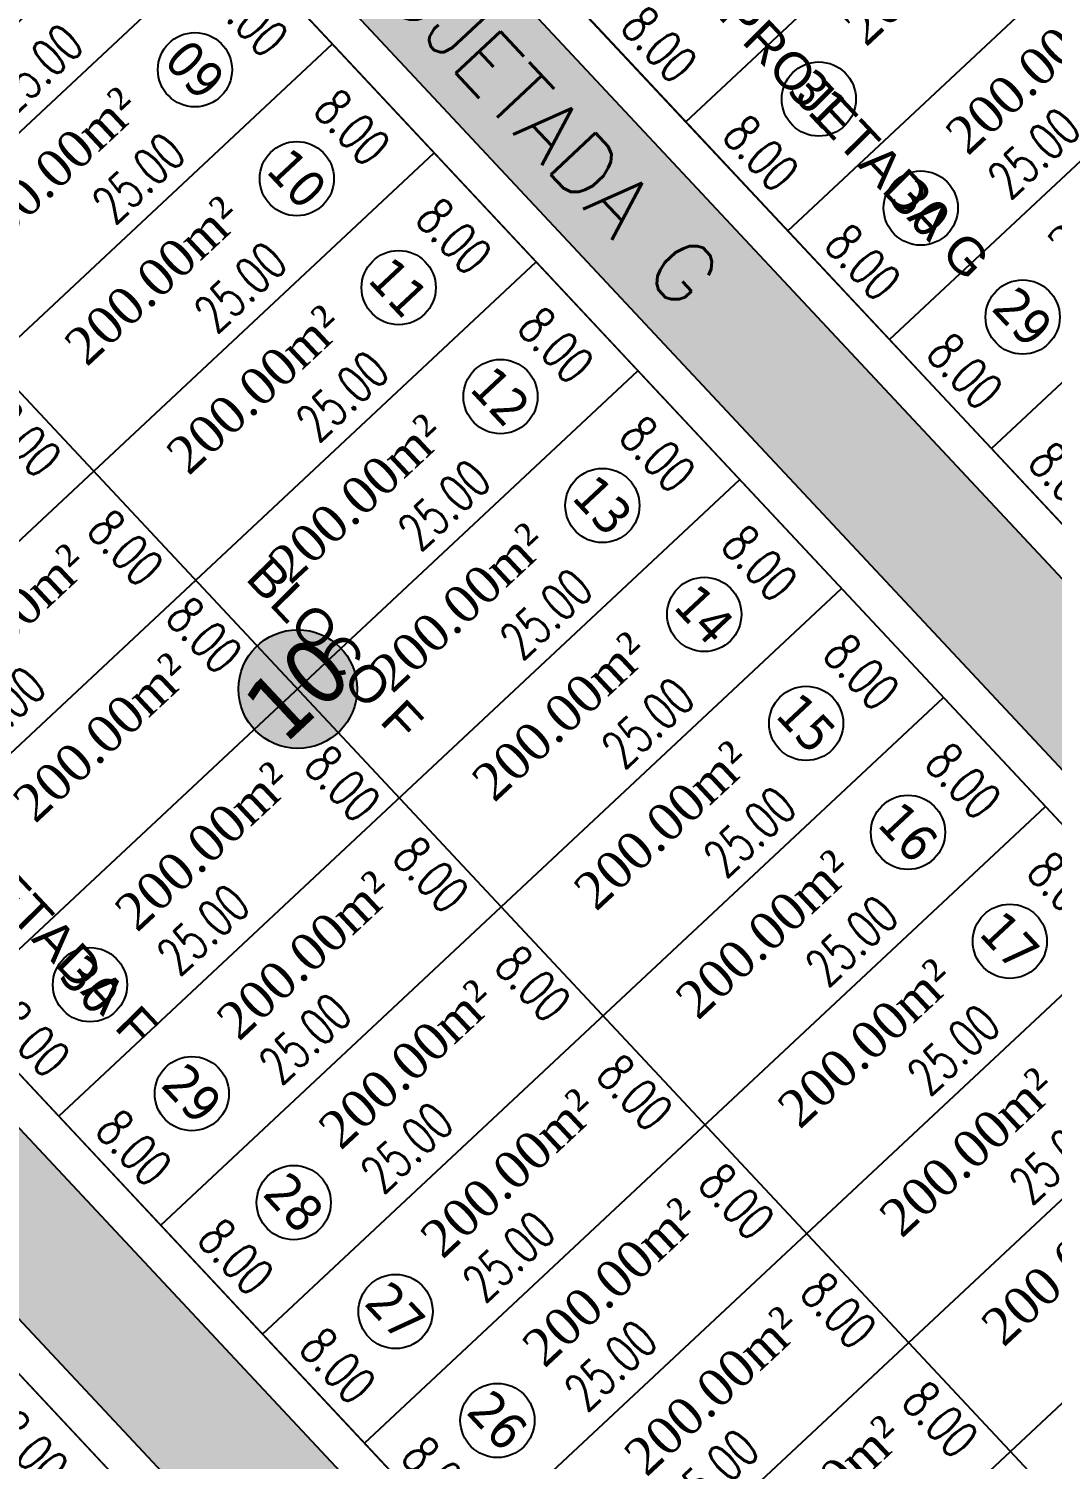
# Model space of a CAD drawing. Header units: metres. Extents: x 437145 to 437701, y 9614495 to 9615043.
# Drawn here: x 437514.5 to 437569.4, y 9614824.6 to 9614901.4 of the extents above; entities that cross this region are included whole.
import ezdxf

# ---------------------------------------------------------------- set-up
doc = ezdxf.new("R2010")
doc.units = ezdxf.units.M
doc.header["$PDMODE"] = 35
doc.header["$PDSIZE"] = 0.1
for name, color, linetype in [('ADUTORA', 90, 'Continuous'), ('Auxiliar', 7, 'Continuous'), ('COTAS', 10, 'Continuous'), ('Layer3', 1, 'Continuous'), ('M_FIO', 32, 'Continuous'), ('ÁREA', 7, 'Continuous')]:
    doc.layers.add(name, color=color, linetype=linetype)
doc.styles.add('ARIAL', font='arial.ttf')
doc.styles.add('COTAS', font='romans.shx', dxfattribs={"width": 0.7})
doc.styles.add('symplex', font='simplex.shx', dxfattribs={"bigfont": 'bigfont.shx'})
doc.styles.add('tahoma', font='tahoma.ttf')
doc.styles.add('ÁREA', font='times.ttf', dxfattribs={"height": 2})
doc.dimstyles.new('C-75', dxfattribs={"dimtxt": 2, "dimasz": 0.2, "dimexe": 0, "dimexo": 0, "dimgap": 1, "dimtad": 0, "dimzin": 4, "dimdsep": 46, "dimtxsty": 'COTAS', "dimblk1": 'BOL-COT', "dimblk2": 'BOL-COT', "dimsah": 1, "dimcen": 0.1, "dimse1": 1, "dimse2": 1, "dimsd1": 1, "dimsd2": 1, "dimclrd": 8, "dimclre": 256, "dimaunit": 1, "dimadec": 3, "dimazin": 0, "dimtfac": 0.5, "dimtix": 1, "dimtmove": 0, "dimatfit": 3, "dimldrblk": 'BOL-COT', "dimfxl": 1, "dimtolj": 1, "dimtzin": 0, "dimarcsym": 0})

# ---------------------------------------------------------------- blocks, each defined once
blk = doc.blocks.new('*D594')
at = {"layer": 'Defpoints', "color": 0, "transparency": 16777216}
for p in [(2732.275854450965, 1061.553570987987), (2729.996419566882, 1053.553489940622), (2732.276138875773, 1053.553570991713)]:
    blk.add_point(p, dxfattribs=at)
at = {"layer": 'Layer3', "transparency": 16777216, "insert": (2729.996277354478, 1057.553489938759), "char_height": 2, "attachment_point": 5, "rotation": 270.00203704263845, "style": 'COTAS'}
blk.add_mtext('\\A1;8.00', dxfattribs=at)
blk = doc.blocks.new('BOL-COT')
at = {"layer": 'COTAS'}
for p, q in [((-1.999999999999943, 8.53e-14), (2, 8.53e-14)), ((0, -2.999999999999971), (0, 3.000000000000028))]:
    blk.add_line(p, q, dxfattribs=at)
blk.add_circle((0, 0), 0.4, dxfattribs=at)
blk = doc.blocks.new('*D595')
at = {"layer": 'Defpoints', "color": 0, "transparency": 16777216}
for p in [(2707.27607328901, 1055.396416357118), (2707.276138839802, 1053.552682163525), (2732.276138874144, 1053.553570995438)]:
    blk.add_point(p, dxfattribs=at)
at = {"layer": 'Layer3', "transparency": 16777216, "insert": (2719.776073306181, 1055.396860773075), "char_height": 2, "attachment_point": 5, "rotation": 0.00203705268987296, "style": 'COTAS'}
blk.add_mtext('\\A1;25.00', dxfattribs=at)
blk = doc.blocks.new('*D648')
at = {"layer": 'Defpoints', "color": 0, "transparency": 16777216}
for p in [(2768.273797861788, 1119.39858525652), (2768.273863412579, 1117.554851064789), (2793.273863446806, 1117.555739896703)]:
    blk.add_point(p, dxfattribs=at)
at = {"layer": 'Layer3', "transparency": 16777216, "insert": (2780.773797878901, 1119.399029672477), "char_height": 2, "attachment_point": 5, "rotation": 0.00203705268987296, "style": 'COTAS'}
blk.add_mtext('\\A1;25.00', dxfattribs=at)
blk = doc.blocks.new('*D653')
at = {"layer": 'Defpoints', "color": 0, "transparency": 16777216}
for p in [(2768.274082287046, 1111.398585262108), (2768.274147837563, 1109.554851068515), (2793.274147871905, 1109.555739896703)]:
    blk.add_point(p, dxfattribs=at)
at = {"layer": 'Layer3', "transparency": 16777216, "insert": (2780.774082304217, 1111.399029676202), "char_height": 2, "attachment_point": 5, "rotation": 0.002037044152142905, "style": 'COTAS'}
blk.add_mtext('\\A1;25.00', dxfattribs=at)
blk = doc.blocks.new('*D657')
at = {"layer": 'Defpoints', "color": 0, "transparency": 16777216}
for p in [(2793.274147871788, 1109.55573989484), (2790.994712982757, 1101.555658851133), (2793.27443229683, 1101.55573990229)]:
    blk.add_point(p, dxfattribs=at)
at = {"layer": 'Layer3', "transparency": 16777216, "insert": (2790.994570770236, 1105.555658847408), "char_height": 2, "attachment_point": 5, "rotation": 270.0020370443069, "style": 'COTAS'}
blk.add_mtext('\\A1;8.00', dxfattribs=at)
blk = doc.blocks.new('*D658')
at = {"layer": 'Defpoints', "color": 0, "transparency": 16777216}
for p in [(2768.274366710845, 1103.398585258383), (2768.274432261498, 1101.554851075965), (2793.274432296132, 1101.555739906016)]:
    blk.add_point(p, dxfattribs=at)
at = {"layer": 'Layer3', "transparency": 16777216, "insert": (2780.774366728162, 1103.399029673408), "char_height": 2, "attachment_point": 5, "rotation": 0.0020370484209592315, "style": 'COTAS'}
blk.add_mtext('\\A1;25.00', dxfattribs=at)
blk = doc.blocks.new('*D662')
at = {"layer": 'Defpoints', "color": 0, "transparency": 16777216}
for p in [(2793.274432298693, 1101.555739902291), (2790.994997418974, 1093.555658854328), (2793.274716725596, 1093.555739906016)]:
    blk.add_point(p, dxfattribs=at)
at = {"layer": 'Layer3', "transparency": 16777216, "insert": (2790.994855205523, 1097.555658852465), "char_height": 2, "attachment_point": 5, "rotation": 270.0020370576462, "style": 'COTAS'}
blk.add_mtext('\\A1;8.00', dxfattribs=at)
blk = doc.blocks.new('*D663')
at = {"layer": 'Defpoints', "color": 0, "transparency": 16777216}
for p in [(2768.274651139011, 1095.398585288185), (2768.274716689392, 1093.554851081553), (2793.27471672385, 1093.555739907879)]:
    blk.add_point(p, dxfattribs=at)
at = {"layer": 'Layer3', "transparency": 16777216, "insert": (2780.774651156241, 1095.399029701348), "char_height": 2, "attachment_point": 5, "rotation": 0.0020370398832807433, "style": 'COTAS'}
blk.add_mtext('\\A1;25.00', dxfattribs=at)
blk = doc.blocks.new('*D665')
at = {"layer": 'Defpoints', "color": 0, "transparency": 16777216}
for p in [(2764.177621960024, 1101.376849677745), (2764.17790638588, 1093.376849687058), (2766.708528664541, 1093.376939658859)]:
    blk.add_point(p, dxfattribs=at)
at = {"layer": 'Layer3', "transparency": 16777216, "insert": (2766.708386451612, 1097.376939662132), "char_height": 2, "attachment_point": 5, "rotation": 270.00203705014377, "style": 'COTAS'}
blk.add_mtext('\\A1;8.00', dxfattribs=at)
blk = doc.blocks.new('*D666')
at = {"layer": 'Defpoints', "color": 0, "transparency": 16777216}
for p in [(2768.273926626302, 1095.590034345496), (2743.274717059942, 1093.545145517546), (2768.274716730369, 1093.554851081553)]:
    blk.add_point(p, dxfattribs=at)
at = {"layer": 'Layer3', "transparency": 16777216, "insert": (2755.773926791088, 1095.585181563492), "char_height": 2, "attachment_point": 5, "rotation": 0.022243513391919073, "style": 'COTAS'}
blk.add_mtext('\\A1;25.00', dxfattribs=at)
blk = doc.blocks.new('*D667')
at = {"layer": 'Defpoints', "color": 0, "transparency": 16777216}
for p in [(2793.274716721756, 1093.555739904154), (2790.995281840815, 1085.555658863641), (2793.275001148659, 1085.555739915329)]:
    blk.add_point(p, dxfattribs=at)
at = {"layer": 'Layer3', "transparency": 16777216, "insert": (2790.995139627363, 1089.555658858053), "char_height": 2, "attachment_point": 5, "rotation": 270.00203705764807, "style": 'COTAS'}
blk.add_mtext('\\A1;8.00', dxfattribs=at)
blk = doc.blocks.new('*D668')
at = {"layer": 'Defpoints', "color": 0, "transparency": 16777216}
for p in [(2768.274935562191, 1087.398585290048), (2768.27500111257, 1085.554851090867), (2793.275001146913, 1085.555739917192)]:
    blk.add_point(p, dxfattribs=at)
at = {"layer": 'Layer3', "transparency": 16777216, "insert": (2780.774935579362, 1087.399029703211), "char_height": 2, "attachment_point": 5, "rotation": 0.0020370398832807433, "style": 'COTAS'}
blk.add_mtext('\\A1;25.00', dxfattribs=at)
blk = doc.blocks.new('*D670')
at = {"layer": 'Defpoints', "color": 0, "transparency": 16777216}
for p in [(2764.177906382038, 1093.376849685195), (2764.178190808185, 1085.376849690783), (2766.708813091182, 1085.376939662676)]:
    blk.add_point(p, dxfattribs=at)
at = {"layer": 'Layer3', "transparency": 16777216, "insert": (2766.708670878108, 1089.376939660269), "char_height": 2, "attachment_point": 5, "rotation": 270.0020370522272, "style": 'COTAS'}
blk.add_mtext('\\A1;8.00', dxfattribs=at)
blk = doc.blocks.new('*D671')
at = {"layer": 'Defpoints', "color": 0, "transparency": 16777216}
for p in [(2768.274211049367, 1087.590034345496), (2743.275001483004, 1085.545145524997), (2768.275001153432, 1085.554851089004)]:
    blk.add_point(p, dxfattribs=at)
at = {"layer": 'Layer3', "transparency": 16777216, "insert": (2755.774211214153, 1087.585181563492), "char_height": 2, "attachment_point": 5, "rotation": 0.022243513391919073, "style": 'COTAS'}
blk.add_mtext('\\A1;25.00', dxfattribs=at)
blk = doc.blocks.new('*D672')
at = {"layer": 'Defpoints', "color": 0, "transparency": 16777216}
for p in [(2793.275001148658, 1085.555739915329), (2790.995566263702, 1077.555658871357), (2793.275285574631, 1077.55573992278)]:
    blk.add_point(p, dxfattribs=at)
at = {"layer": 'Layer3', "transparency": 16777216, "insert": (2790.995424050716, 1081.555658867631), "char_height": 2, "attachment_point": 5, "rotation": 270.00203705097704, "style": 'COTAS'}
blk.add_mtext('\\A1;8.00', dxfattribs=at)
blk = doc.blocks.new('*D673')
at = {"layer": 'Defpoints', "color": 0, "transparency": 16777216}
for p in [(2768.275219987692, 1079.398585288185), (2768.275285538484, 1077.554851094592), (2793.275285573816, 1077.555739926505)]:
    blk.add_point(p, dxfattribs=at)
at = {"layer": 'Layer3', "transparency": 16777216, "insert": (2780.775220005359, 1079.399029704141), "char_height": 2, "attachment_point": 5, "rotation": 0.0020370526898213933, "style": 'COTAS'}
blk.add_mtext('\\A1;25.00', dxfattribs=at)
blk = doc.blocks.new('*D674')
at = {"layer": 'Defpoints', "color": 0, "transparency": 16777216}
for p in [(2764.073063747399, 1087.06970053758), (2764.073348173546, 1079.069700543168), (2766.603970455495, 1079.069790515061)]:
    blk.add_point(p, dxfattribs=at)
at = {"layer": 'Layer3', "transparency": 16777216, "insert": (2766.603828242422, 1083.069790514517), "char_height": 2, "attachment_point": 5, "rotation": 270.0020370522272, "style": 'COTAS'}
blk.add_mtext('\\A1;8.00', dxfattribs=at)
blk = doc.blocks.new('*D675')
at = {"layer": 'Defpoints', "color": 0, "transparency": 16777216}
for p in [(2793.275285573817, 1077.555739924642), (2790.99585068723, 1069.555658876994), (2793.275569999615, 1069.555739928368)]:
    blk.add_point(p, dxfattribs=at)
at = {"layer": 'Layer3', "transparency": 16777216, "insert": (2790.995708474332, 1073.555658875132), "char_height": 2, "attachment_point": 5, "rotation": 270.00203704972546, "style": 'COTAS'}
blk.add_mtext('\\A1;8.00', dxfattribs=at)
blk = doc.blocks.new('*D676')
at = {"layer": 'Defpoints', "color": 0, "transparency": 16777216}
for p in [(2768.27550441392, 1071.398585295635), (2768.275569964574, 1069.554851102042), (2793.275569998916, 1069.555739932093)]:
    blk.add_point(p, dxfattribs=at)
at = {"layer": 'Layer3', "transparency": 16777216, "insert": (2780.77550443109, 1071.399029710661), "char_height": 2, "attachment_point": 5, "rotation": 0.002037048421005068, "style": 'COTAS'}
blk.add_mtext('\\A1;25.00', dxfattribs=at)
blk = doc.blocks.new('*D677')
at = {"layer": 'Defpoints', "color": 0, "transparency": 16777216}
for p in [(2743.275285595587, 1077.553962264541), (2743.275570020512, 1069.553962266404), (2745.067734312815, 1069.554025983428)]:
    blk.add_point(p, dxfattribs=at)
at = {"layer": 'Layer3', "transparency": 16777216, "insert": (2745.067592100352, 1073.554025982497), "char_height": 2, "attachment_point": 5, "rotation": 270.0020370434717, "style": 'COTAS'}
blk.add_mtext('\\A1;8.00', dxfattribs=at)
blk = doc.blocks.new('*D678')
at = {"layer": 'Defpoints', "color": 0, "transparency": 16777216}
for p in [(2764.050331750559, 1076.185128810215), (2764.050616176532, 1068.185128815803), (2766.581238458452, 1068.185218787641)]:
    blk.add_point(p, dxfattribs=at)
at = {"layer": 'Layer3', "transparency": 16777216, "insert": (2766.581096245465, 1072.185218790877), "char_height": 2, "attachment_point": 5, "rotation": 270.0020370509765, "style": 'COTAS'}
blk.add_mtext('\\A1;8.00', dxfattribs=at)
blk = doc.blocks.new('*D679')
at = {"layer": 'Defpoints', "color": 0, "transparency": 16777216}
for p in [(2768.27477990121, 1071.590034379024), (2743.275570335124, 1069.54514553431), (2768.275570005435, 1069.55485110018)]:
    blk.add_point(p, dxfattribs=at)
at = {"layer": 'Layer3', "transparency": 16777216, "insert": (2755.774780066054, 1071.585181596089), "char_height": 2, "attachment_point": 5, "rotation": 0.02224351766089615, "style": 'COTAS'}
blk.add_mtext('\\A1;25.00', dxfattribs=at)
blk = doc.blocks.new('*D680')
at = {"layer": 'Defpoints', "color": 0, "transparency": 16777216}
for p in [(2793.275569998683, 1069.555739928368), (2790.996135118034, 1061.555658884114), (2793.275854425646, 1061.555739935818)]:
    blk.add_point(p, dxfattribs=at)
at = {"layer": 'Layer3', "transparency": 16777216, "insert": (2790.995992904553, 1065.555658880389), "char_height": 2, "attachment_point": 5, "rotation": 270.002037058064, "style": 'COTAS'}
blk.add_mtext('\\A1;8.00', dxfattribs=at)
blk = doc.blocks.new('*D681')
at = {"layer": 'Defpoints', "color": 0, "transparency": 16777216}
for p in [(2768.275788838511, 1063.398585288185), (2768.27585438944, 1061.554851105767), (2793.27585442384, 1061.555739939543)]:
    blk.add_point(p, dxfattribs=at)
at = {"layer": 'Layer3', "transparency": 16777216, "insert": (2780.775788855711, 1063.399029705073), "char_height": 2, "attachment_point": 5, "rotation": 0.0020370569587351227, "style": 'COTAS'}
blk.add_mtext('\\A1;25.00', dxfattribs=at)
blk = doc.blocks.new('*D682')
at = {"layer": 'Defpoints', "color": 0, "transparency": 16777216}
for p in [(2743.275570020511, 1069.553962266404), (2743.275854446483, 1061.553962275717), (2745.068018738961, 1061.554025992976)]:
    blk.add_point(p, dxfattribs=at)
at = {"layer": 'Layer3', "transparency": 16777216, "insert": (2745.067876525974, 1065.55402598832), "char_height": 2, "attachment_point": 5, "rotation": 270.0020370509775, "style": 'COTAS'}
blk.add_mtext('\\A1;8.00', dxfattribs=at)
blk = doc.blocks.new('*D683')
at = {"layer": 'Defpoints', "color": 0, "transparency": 16777216}
for p in [(2764.178759659083, 1069.376849703822), (2764.179044085113, 1061.376849711272), (2766.709666363337, 1061.376939683129)]:
    blk.add_point(p, dxfattribs=at)
at = {"layer": 'Layer3', "transparency": 16777216, "insert": (2766.709524150321, 1065.376939682621), "char_height": 2, "attachment_point": 5, "rotation": 270.00203705139387, "style": 'COTAS'}
blk.add_mtext('\\A1;8.00', dxfattribs=at)
blk = doc.blocks.new('*D684')
at = {"layer": 'Defpoints', "color": 0, "transparency": 16777216}
for p in [(2768.275064326499, 1063.590034377161), (2743.275854760049, 1061.545145543623), (2768.275854430419, 1061.554851105768)]:
    blk.add_point(p, dxfattribs=at)
at = {"layer": 'Layer3', "transparency": 16777216, "insert": (2755.775064491313, 1063.585181596089), "char_height": 2, "attachment_point": 5, "rotation": 0.02224350912310243, "style": 'COTAS'}
blk.add_mtext('\\A1;25.00', dxfattribs=at)
blk = doc.blocks.new('*D685')
at = {"layer": 'Defpoints', "color": 0, "transparency": 16777216}
for p in [(2793.275854423781, 1061.555739935818), (2790.996419544588, 1053.555658884429), (2793.276138849638, 1053.555739935818)]:
    blk.add_point(p, dxfattribs=at)
at = {"layer": 'Layer3', "transparency": 16777216, "insert": (2790.996277331661, 1057.555658884429), "char_height": 2, "attachment_point": 5, "rotation": 270.0020370501413, "style": 'COTAS'}
blk.add_mtext('\\A1;8.00', dxfattribs=at)
blk = doc.blocks.new('*D686')
at = {"layer": 'Defpoints', "color": 0, "transparency": 16777216}
for p in [(2768.27607326354, 1055.398585312399), (2768.276138813782, 1053.554851115081), (2793.276138848008, 1053.555739939544)]:
    blk.add_point(p, dxfattribs=at)
at = {"layer": 'Layer3', "transparency": 16777216, "insert": (2780.776073280653, 1055.399029724631), "char_height": 2, "attachment_point": 5, "rotation": 0.0020370356144128517, "style": 'COTAS'}
blk.add_mtext('\\A1;25.00', dxfattribs=at)
blk = doc.blocks.new('*D687')
at = {"layer": 'Defpoints', "color": 0, "transparency": 16777216}
for p in [(2743.275854445552, 1061.553962275716), (2743.27613887135, 1053.553962279442), (2745.068303163362, 1053.554025996662)]:
    blk.add_point(p, dxfattribs=at)
at = {"layer": 'Layer3', "transparency": 16777216, "insert": (2745.068160950463, 1057.554025994799), "char_height": 2, "attachment_point": 5, "rotation": 270.00203704972546, "style": 'COTAS'}
blk.add_mtext('\\A1;8.00', dxfattribs=at)
blk = doc.blocks.new('*D688')
at = {"layer": 'Defpoints', "color": 0, "transparency": 16777216}
for p in [(2764.179044084065, 1061.37684970941), (2764.179328511144, 1053.37684971686), (2766.709950791172, 1053.376939689048)]:
    blk.add_point(p, dxfattribs=at)
at = {"layer": 'Layer3', "transparency": 16777216, "insert": (2766.709808577632, 1057.376939693797), "char_height": 2, "attachment_point": 5, "rotation": 270.00203705889777, "style": 'COTAS'}
blk.add_mtext('\\A1;8.00', dxfattribs=at)
blk = doc.blocks.new('*D689')
at = {"layer": 'Defpoints', "color": 0, "transparency": 16777216}
for p in [(2768.275348751621, 1055.590034384611), (2743.276139185147, 1053.545145549211), (2768.276138855692, 1053.554851113218)]:
    blk.add_point(p, dxfattribs=at)
at = {"layer": 'Layer3', "transparency": 16777216, "insert": (2755.775348916349, 1055.585181602608), "char_height": 2, "attachment_point": 5, "rotation": 0.022243513391815937, "style": 'COTAS'}
blk.add_mtext('\\A1;25.00', dxfattribs=at)
blk = doc.blocks.new('*D690')
at = {"layer": 'Defpoints', "color": 0, "transparency": 16777216}
for p in [(2793.276138848706, 1053.555739935818), (2790.996703967766, 1045.555658893725), (2793.276423274621, 1045.555739945131)]:
    blk.add_point(p, dxfattribs=at)
at = {"layer": 'Layer3', "transparency": 16777216, "insert": (2790.99656175481, 1049.555658889068), "char_height": 2, "attachment_point": 5, "rotation": 270.0020370505606, "style": 'COTAS'}
blk.add_mtext('\\A1;8.00', dxfattribs=at)
blk = doc.blocks.new('*D691')
at = {"layer": 'Defpoints', "color": 0, "transparency": 16777216}
for p in [(2768.276357688212, 1047.398585316125), (2768.276423238591, 1045.554851122532), (2793.276423273807, 1045.555739948857)]:
    blk.add_point(p, dxfattribs=at)
at = {"layer": 'Layer3', "transparency": 16777216, "insert": (2780.77635770582, 1047.399029729288), "char_height": 2, "attachment_point": 5, "rotation": 0.002037039883177611, "style": 'COTAS'}
blk.add_mtext('\\A1;25.00', dxfattribs=at)
blk = doc.blocks.new('*D692')
at = {"layer": 'Defpoints', "color": 0, "transparency": 16777216}
for p in [(2743.276138870418, 1053.553962279442), (2743.276423296507, 1045.55396228503), (2745.068587592303, 1045.554026002315)]:
    blk.add_point(p, dxfattribs=at)
at = {"layer": 'Layer3', "transparency": 16777216, "insert": (2745.068445379259, 1049.554025999521), "char_height": 2, "attachment_point": 5, "rotation": 270.0020370518103, "style": 'COTAS'}
blk.add_mtext('\\A1;8.00', dxfattribs=at)
blk = doc.blocks.new('*D693')
at = {"layer": 'Defpoints', "color": 0, "transparency": 16777216}
for p in [(2764.179328509165, 1053.376849713135), (2764.179612936127, 1045.376849722448), (2766.710235213944, 1045.376939694599)]:
    blk.add_point(p, dxfattribs=at)
at = {"layer": 'Layer3', "transparency": 16777216, "insert": (2766.710093000462, 1049.376939695659), "char_height": 2, "attachment_point": 5, "rotation": 270.0020370580645, "style": 'COTAS'}
blk.add_mtext('\\A1;8.00', dxfattribs=at)
blk = doc.blocks.new('*D694')
at = {"layer": 'Defpoints', "color": 0, "transparency": 16777216}
for p in [(2768.275633176279, 1047.590034388336), (2743.276423610014, 1045.545145554799), (2768.276423280501, 1045.554851120669)]:
    blk.add_point(p, dxfattribs=at)
at = {"layer": 'Layer3', "transparency": 16777216, "insert": (2755.775633341037, 1047.585181605401), "char_height": 2, "attachment_point": 5, "rotation": 0.02224351766074718, "style": 'COTAS'}
blk.add_mtext('\\A1;25.00', dxfattribs=at)
blk = doc.blocks.new('*D695')
at = {"layer": 'Defpoints', "color": 0, "transparency": 16777216}
for p in [(2793.276423281258, 1045.555739946995), (2790.996988399619, 1037.555658899612), (2793.276707706124, 1037.55573995072)]:
    blk.add_point(p, dxfattribs=at)
at = {"layer": 'Layer3', "transparency": 16777216, "insert": (2790.996846187185, 1041.555658897749), "char_height": 2, "attachment_point": 5, "rotation": 270.00203704305534, "style": 'COTAS'}
blk.add_mtext('\\A1;8.00', dxfattribs=at)
blk = doc.blocks.new('*D696')
at = {"layer": 'Defpoints', "color": 0, "transparency": 16777216}
for p in [(2768.27664212037, 1039.398585321713), (2768.276707671024, 1037.554851124394), (2793.276707706356, 1037.555739954445)]:
    blk.add_point(p, dxfattribs=at)
at = {"layer": 'Layer3', "transparency": 16777216, "insert": (2780.776642138036, 1039.399029736738), "char_height": 2, "attachment_point": 5, "rotation": 0.0020370484209076656, "style": 'COTAS'}
blk.add_mtext('\\A1;25.00', dxfattribs=at)
blk = doc.blocks.new('*D697')
at = {"layer": 'Defpoints', "color": 0, "transparency": 16777216}
for p in [(2743.276423302095, 1045.553962286893), (2743.276707728068, 1037.55396229248), (2745.068872026774, 1037.55402600974)]:
    blk.add_point(p, dxfattribs=at)
at = {"layer": 'Layer3', "transparency": 16777216, "insert": (2745.068729813787, 1041.554026006946), "char_height": 2, "attachment_point": 5, "rotation": 270.0020370509765, "style": 'COTAS'}
blk.add_mtext('\\A1;8.00', dxfattribs=at)
blk = doc.blocks.new('*D698')
at = {"layer": 'Defpoints', "color": 0, "transparency": 16777216}
for p in [(2764.179612940667, 1045.376849722448), (2764.179897367745, 1037.376849729898), (2766.710519644223, 1037.376939702086)]:
    blk.add_point(p, dxfattribs=at)
at = {"layer": 'Layer3', "transparency": 16777216, "insert": (2766.710377430684, 1041.376939706835), "char_height": 2, "attachment_point": 5, "rotation": 270.00203705889777, "style": 'COTAS'}
blk.add_mtext('\\A1;8.00', dxfattribs=at)
blk = doc.blocks.new('*D699')
at = {"layer": 'Defpoints', "color": 0, "transparency": 16777216}
for p in [(2768.2759176082, 1039.59003439765), (2743.276708042564, 1037.545145564112), (2768.27670771212, 1037.554851126257)]:
    blk.add_point(p, dxfattribs=at)
at = {"layer": 'Layer3', "transparency": 16777216, "insert": (2755.775917773423, 1039.585181616578), "char_height": 2, "attachment_point": 5, "rotation": 0.022243509123830087, "style": 'COTAS'}
blk.add_mtext('\\A1;25.00', dxfattribs=at)
blk = doc.blocks.new('*D700')
at = {"layer": 'Defpoints', "color": 0, "transparency": 16777216}
for p in [(2768.27692653986, 1031.39858531985), (2768.276992090652, 1029.554851131844), (2793.276992124936, 1029.555739963758)]:
    blk.add_point(p, dxfattribs=at)
at = {"layer": 'Layer3', "transparency": 16777216, "insert": (2780.776926557003, 1031.399029735807), "char_height": 2, "attachment_point": 5, "rotation": 0.00203705268987296, "style": 'COTAS'}
blk.add_mtext('\\A1;25.00', dxfattribs=at)
blk = doc.blocks.new('*D702')
at = {"layer": 'Defpoints', "color": 0, "transparency": 16777216}
for p in [(2764.179897360178, 1037.376849728036), (2764.180181787081, 1029.376849731761), (2766.710804068769, 1029.376939703893)]:
    blk.add_point(p, dxfattribs=at)
at = {"layer": 'Layer3', "transparency": 16777216, "insert": (2766.710661855318, 1033.376939708698), "char_height": 2, "attachment_point": 5, "rotation": 270.0020370576462, "style": 'COTAS'}
blk.add_mtext('\\A1;8.00', dxfattribs=at)
blk = doc.blocks.new('*D703')
at = {"layer": 'Defpoints', "color": 0, "transparency": 16777216}
for p in [(2768.276202028679, 1031.590034395787), (2743.276992461028, 1029.5451455697), (2768.276992132444, 1029.554851129982)]:
    blk.add_point(p, dxfattribs=at)
at = {"layer": 'Layer3', "transparency": 16777216, "insert": (2755.776202192971, 1031.585181615646), "char_height": 2, "attachment_point": 5, "rotation": 0.022243504853311752, "style": 'COTAS'}
blk.add_mtext('\\A1;25.00', dxfattribs=at)
blk = doc.blocks.new('*D705')
at = {"layer": 'Defpoints', "color": 0, "transparency": 16777216}
for p in [(2768.277210965796, 1023.398585329163), (2768.27727651645, 1021.554851137432), (2793.277276551782, 1021.555739967483)]:
    blk.add_point(p, dxfattribs=at)
at = {"layer": 'Layer3', "transparency": 16777216, "insert": (2780.777210983462, 1023.399029744189), "char_height": 2, "attachment_point": 5, "rotation": 0.0020370484209076656, "style": 'COTAS'}
blk.add_mtext('\\A1;25.00', dxfattribs=at)
blk = doc.blocks.new('*D707')
at = {"layer": 'Defpoints', "color": 0, "transparency": 16777216}
for p in [(2764.180181786092, 1029.376849729899), (2764.180466212997, 1021.376849741074), (2766.711088492996, 1021.376939713207)]:
    blk.add_point(p, dxfattribs=at)
at = {"layer": 'Layer3', "transparency": 16777216, "insert": (2766.710946279544, 1025.376939712423), "char_height": 2, "attachment_point": 5, "rotation": 270.00203705764807, "style": 'COTAS'}
blk.add_mtext('\\A1;8.00', dxfattribs=at)
blk = doc.blocks.new('*D708')
at = {"layer": 'Defpoints', "color": 0, "transparency": 16777216}
for p in [(2768.276486453391, 1023.590034412551), (2743.277276886999, 1021.545145573425), (2768.277276557312, 1021.55485113557)]:
    blk.add_point(p, dxfattribs=at)
at = {"layer": 'Layer3', "transparency": 16777216, "insert": (2755.776486618235, 1023.585181631479), "char_height": 2, "attachment_point": 5, "rotation": 0.022243509123153996, "style": 'COTAS'}
blk.add_mtext('\\A1;25.00', dxfattribs=at)
blk = doc.blocks.new('*D760')
at = {"layer": 'Defpoints', "color": 0, "transparency": 16777216}
for p in [(2804.274716717041, 1093.556130396533), (2804.275001142838, 1085.556130407709), (2806.067165432987, 1085.556194124929)]:
    blk.add_point(p, dxfattribs=at)
at = {"layer": 'Layer3', "transparency": 16777216, "insert": (2806.067023220089, 1089.556194119341), "char_height": 2, "attachment_point": 5, "rotation": 270.00203704972733, "style": 'COTAS'}
blk.add_mtext('\\A1;8.00', dxfattribs=at)
blk = doc.blocks.new('*D762')
at = {"layer": 'Defpoints', "color": 0, "transparency": 16777216}
for p in [(2829.274211022579, 1087.592202497977), (2804.275001456577, 1085.547313673753), (2829.275001126947, 1085.557019241485)]:
    blk.add_point(p, dxfattribs=at)
at = {"layer": 'Layer3', "transparency": 16777216, "insert": (2816.774211187394, 1087.587349714111), "char_height": 2, "attachment_point": 5, "rotation": 0.022243521929712785, "style": 'COTAS'}
blk.add_mtext('\\A1;25.00', dxfattribs=at)
blk = doc.blocks.new('*D768')
at = {"layer": 'Defpoints', "color": 0, "transparency": 16777216}
for p in [(2804.275285567881, 1077.55613041516), (2804.275569993969, 1069.55613041516), (2806.067734288659, 1069.556194132445)]:
    blk.add_point(p, dxfattribs=at)
at = {"layer": 'Layer3', "transparency": 16777216, "insert": (2806.067592075614, 1073.556194132445), "char_height": 2, "attachment_point": 5, "rotation": 270.0020370518089, "style": 'COTAS'}
blk.add_mtext('\\A1;8.00', dxfattribs=at)
blk = doc.blocks.new('*D770')
at = {"layer": 'Defpoints', "color": 0, "transparency": 16777216}
for p in [(2829.274779874042, 1071.592202518466), (2804.275570308406, 1069.547313684929), (2829.275569977962, 1069.557019247073)]:
    blk.add_point(p, dxfattribs=at)
at = {"layer": 'Layer3', "transparency": 16777216, "insert": (2816.774780039264, 1071.587349737394), "char_height": 2, "attachment_point": 5, "rotation": 0.022243509123830087, "style": 'COTAS'}
blk.add_mtext('\\A1;25.00', dxfattribs=at)
blk = doc.blocks.new('*D773')
at = {"layer": 'Defpoints', "color": 0, "transparency": 16777216}
for p in [(2804.275569993968, 1069.556130415159), (2804.275854419766, 1061.556130424473), (2806.068018714048, 1061.556194141693)]:
    blk.add_point(p, dxfattribs=at)
at = {"layer": 'Layer3', "transparency": 16777216, "insert": (2806.067876501149, 1065.556194137036), "char_height": 2, "attachment_point": 5, "rotation": 270.0020370497269, "style": 'COTAS'}
blk.add_mtext('\\A1;8.00', dxfattribs=at)
blk = doc.blocks.new('*D775')
at = {"layer": 'Defpoints', "color": 0, "transparency": 16777216}
for p in [(2829.275064300054, 1063.592202511016), (2804.275854733273, 1061.547313692379), (2829.275854403817, 1061.557019252661)]:
    blk.add_point(p, dxfattribs=at)
at = {"layer": 'Layer3', "transparency": 16777216, "insert": (2816.775064464782, 1063.587349730875), "char_height": 2, "attachment_point": 5, "rotation": 0.022243504854090976, "style": 'COTAS'}
blk.add_mtext('\\A1;25.00', dxfattribs=at)
blk = doc.blocks.new('*D778')
at = {"layer": 'Defpoints', "color": 0, "transparency": 16777216}
for p in [(2804.275854418836, 1061.556130424473), (2804.276138843876, 1053.556130430061), (2806.068303136879, 1053.556194147112)]:
    blk.add_point(p, dxfattribs=at)
at = {"layer": 'Layer3', "transparency": 16777216, "insert": (2806.068160924357, 1057.556194144318), "char_height": 2, "attachment_point": 5, "rotation": 270.00203704430646, "style": 'COTAS'}
blk.add_mtext('\\A1;8.00', dxfattribs=at)
blk = doc.blocks.new('*D815')
at = {"layer": 'Defpoints', "color": 0, "transparency": 16777216}
for p in [(2804.275000740332, 1085.564947937015), (2804.275285166131, 1077.564947946328), (2806.067449463264, 1077.565011663548)]:
    blk.add_point(p, dxfattribs=at)
at = {"layer": 'Layer3', "transparency": 16777216, "insert": (2806.067307250365, 1081.565011658891), "char_height": 2, "attachment_point": 5, "rotation": 270.0020370497269, "style": 'COTAS'}
blk.add_mtext('\\A1;8.00', dxfattribs=at)
blk = doc.blocks.new('atutu')
h = blk.add_hatch(color=252)
h.dxf.hatch_style = 1
h.paths.add_polyline_path([(2863.27140678136, 1159.558238957408), (2832.441365581961, 1159.557143029156), (2829.269912204845, 1162.728995614085), (2829.271411739139, 1186.557193566445), (2822.271411752119, 1186.556761926371), (2822.269912194019, 1162.728213547128), (2819.09828051572, 1159.556668717745), (2712.443942977023, 1159.552877426478), (2709.272258869338, 1162.724336050782), (2709.271411981923, 1186.548470260906), (2702.271411822259, 1186.552842710498), (2702.272258873936, 1162.724087221879), (2699.100800246664, 1159.552403111342), (2531.943943363696, 1159.546461113128), (2528.772258974577, 1162.717918372113), (2528.771411935881, 1186.546327062282), (2521.771411945776, 1186.546083545643), (2521.772258983716, 1162.717701955098), (2518.600845955045, 1159.545986803579), (2436.443943144952, 1159.54306633431), (2433.2734401203, 1162.71334396522), (2433.272602327134, 1186.281645370978), (2426.272602420324, 1186.281645370978), (2426.281634772279, 928.7582939084205), (2433.281757170125, 928.7429307180973), (2433.279530455964, 991.3835418525669), (2436.438828028122, 994.5430630039009), (2521.436665092793, 994.5460849482151), (2521.436663749652, 994.5460745378914), (2524.218322191311, 994.5462978762192), (2531.21832219556, 994.5462978762192), (2534.779809492489, 994.5465489349843), (2534.768827719056, 994.5465589541527), (2792.106664956047, 994.5557081423284), (2795.278350587318, 991.384248027909), (2795.280577226275, 928.7558006759319), (2802.280577230408, 928.7558006759319), (2802.278350192495, 991.3954800054016), (2805.438827599015, 994.5561821426782), (2853.117648044625, 994.5578772801491), (2856.278350169154, 991.3973998952242), (2856.280577190186, 928.7582247092904), (2863.271366820345, 928.7582182477745)])
h.paths.add_polyline_path([(2612.272733265674, 1149.377741661254), (2612.277876275673, 1004.720887549552), (2609.106416146004, 1001.549201898608), (2561.449562127493, 1001.547507541585), (2558.277876297152, 1004.718967855308), (2558.272733288899, 1149.375821790058), (2561.444193402853, 1152.547507431689), (2609.101047624275, 1152.549201786849)], flags=16)
h.paths.add_polyline_path([(2619.272733261599, 1149.377990736025), (2622.444193176891, 1152.549676178354), (2670.101047609316, 1152.551370531651), (2673.272733240237, 1149.379910415369), (2673.277876248957, 1004.723056471306), (2670.106415938784, 1001.551370641547), (2622.449562099786, 1001.549676290113), (2619.277876271133, 1004.721136598247)], flags=16)
h.paths.add_polyline_path([(2551.272733292741, 1149.375572922039), (2551.277876301635, 1004.71871880475), (2548.106416166318, 1001.54703315008), (2500.449561969459, 1001.545338791195), (2497.277876336617, 1004.716798911202), (2497.27273331678, 1149.373653047118), (2500.444193430443, 1152.545338683161), (2548.101047658676, 1152.547033038321)], flags=16)
h.paths.add_polyline_path([(2680.272733235522, 1149.38015928525), (2683.444193349302, 1152.551844926882), (2731.101047563856, 1152.553539282042), (2734.272733212822, 1149.382079150859), (2734.277876221657, 1004.725225419137), (2731.106415716897, 1001.553539395663), (2683.449562278367, 1001.551845034915), (2680.27787624494, 1004.723305547941)], flags=16)
h.paths.add_polyline_path([(2490.272733319516, 1149.373404180962), (2490.27787634011, 1004.716550035733), (2487.106416225748, 1001.544864403415), (2436.452177504509, 1001.543063480738), (2433.279056522612, 1004.715958876866), (2433.27391435121, 1149.372558730054), (2436.44419347503, 1152.54306327771), (2487.101047690341, 1152.544864293519)], flags=16)
h.paths.add_polyline_path([(2741.272733208806, 1149.382328035641), (2744.444193322643, 1152.554013671684), (2792.101047538128, 1152.555708026844), (2795.272733186803, 1149.384247895661), (2795.277876196395, 1004.727393774647), (2792.106416082732, 1001.555708140466), (2744.449562452292, 1001.55401378158), (2741.277876218456, 1004.725474493909)], flags=16)
h.paths.add_polyline_path([(2802.272733183892, 1149.384496780443), (2805.444193296857, 1152.556182418349), (2853.101047503611, 1152.557876775372), (2856.272733159736, 1149.386416634875), (2856.277876169678, 1004.729562517586), (2853.106416056015, 1001.557876883405), (2805.449561822776, 1001.556182530108), (2802.277876191855, 1004.727642640802)], flags=16)
at = {"layer": 'Layer3'}
h = blk.add_hatch(color=101, dxfattribs=at)
h.dxf.hatch_style = 1
h.set_gradient(color1=(131, 236, 156), color2=(83, 228, 117), one_color=1, tint=0.6100000143051147)
h.paths.add_polyline_path([(2770.601695343294, 1075.354487005952, 1), (2765.973493704829, 1079.724726097989, 1)])
at = {"layer": 'Layer3', "color": 0}
for points in [[(2768.272690196138, 1150.554850997734), (2768.277916522022, 1003.554851150471)], [(2732.277845426836, 1005.553571027103), (2732.272761325259, 1148.553570505562)], [(2743.277845420549, 1005.553962316695), (2743.272761318216, 1148.553961607027)], [(2793.277845401748, 1005.55573938075), (2793.272761299532, 1148.555739250365)], [(2804.277845394705, 1005.556130463588), (2804.272761292605, 1148.556130353692)], [(2743.274147802173, 1109.553962238464), (2793.274147871906, 1109.555739896703)], [(2743.274432228262, 1101.553962247777), (2793.274432296132, 1101.555739906016)], [(2743.274716653128, 1093.553962247777), (2793.274716721988, 1093.555739907879)], [(2743.275001079101, 1085.55396225709), (2793.275001146913, 1085.555739917192)], [(2804.275001052849, 1085.556131203058), (2854.275001120661, 1085.557908870611)], [(2743.275285505947, 1077.553962262678), (2793.275285573816, 1077.555739926505)], [(2804.275285479695, 1077.556131212372), (2854.275285546575, 1077.557908874336)], [(2743.275569930987, 1069.553962262678), (2793.275569998916, 1069.555739932093)], [(2804.275569904794, 1069.556131212372), (2854.275569972606, 1069.557908878061)], [(2743.275854357076, 1061.553962275717), (2793.275854423899, 1061.555739937681)], [(2804.27585433065, 1061.55613122541), (2854.275854397647, 1061.557908885512)], [(2743.276138783806, 1053.553962281305), (2793.276138848009, 1053.555739939544)], [(2743.276423207916, 1045.553962286893), (2793.276423273807, 1045.555739948857)], [(2743.276707172418, 1037.553962294343), (2793.276707700769, 1037.555739956308)], [(2743.27699206085, 1029.553962299931), (2793.276992124936, 1029.555739963758)], [(2743.277276486648, 1021.553962305519), (2793.277276551782, 1021.555739967483)]]:
    blk.add_lwpolyline(points, dxfattribs=at)
for centre, radius in [((2786.944322832069, 1105.576108334917), 1.990958139869911), ((2786.944607260719, 1097.576108338642), 1.990958139869911), ((2786.944891683956, 1089.576108340505), 1.990958139869911), ((2786.945176108997, 1081.576108351681), 1.990958139869911), ((2810.314470658918, 1081.576939374539), 1.990958139869911), ((2768.287594523188, 1077.539586110371), 3.182736247992434), ((2749.314755514288, 1073.56595369834), 1.990958139869911), ((2786.94546053398, 1073.576108355406), 1.990958139869911), ((2810.314755486581, 1073.568121845233), 1.990958139869911), ((2749.315039939097, 1065.565953700203), 1.990958139869911), ((2786.945744960883, 1065.576108360994), 1.990958139869911), ((2810.315039912728, 1065.568121850821), 1.990958139869911), ((2749.315324364254, 1057.565953709516), 1.990958139869911), ((2786.946029384936, 1057.57610837217), 1.990958139869911), ((2749.315608789121, 1049.565953716967), 1.990958139869911), ((2786.946313816612, 1049.576108377758), 1.990958139869911), ((2749.315893220739, 1041.565953724417), 1.990958139869911), ((2786.946598241479, 1041.576108381483), 1.990958139869911)]:
    blk.add_circle(centre, radius, dxfattribs=at)
at = {"layer": 'M_FIO'}
for points in [[(2734.277874878515, 1004.725215008813), (2734.27273186968, 1149.382068738672)], [(2734.277874879621, 1004.725215008813), (2734.272731870786, 1149.382068738672)], [(2741.277874875314, 1004.725464083585), (2741.272731866595, 1149.38231762718)], [(2741.27787487642, 1004.725464083585), (2741.272731867701, 1149.38231762718)], [(2795.277874853253, 1004.72738336246), (2795.272731843661, 1149.384237485337)], [(2795.277874854359, 1004.72738336246), (2795.272731844767, 1149.384237485337)], [(2802.277874848713, 1004.727632232341), (2802.27273184075, 1149.384486370119)], [(2802.277874849819, 1004.727632232341), (2802.272731841857, 1149.384486370119)]]:
    blk.add_lwpolyline(points, dxfattribs=at)
at = {"layer": 'ADUTORA', "color": 7, "style": 'symplex'}
blk.add_text('RUA PROJETADA G', height=3.284297485517897, rotation=270.0256716937466, dxfattribs=at).set_placement((2797.026566970535, 1118.543453418049))
at = {"layer": 'Layer3', "color": 5, "char_height": 1.999999999999999, "attachment_point": 5, "rotation": 270.0497252510426, "style": 'tahoma'}
for s, insert in [('\\A1;09', (2786.944322834339, 1105.576108340505)), ('\\A1;10', (2786.944607261941, 1097.57610834423)), ('\\A1;11', (2786.944891685003, 1089.576108342368)), ('\\A1;12', (2786.945176111034, 1081.576108359131)), ('\\A1;31', (2810.314470659092, 1081.576939378265)), ('\\A1;30', (2749.314755514463, 1073.565953702065)), ('\\A1;13', (2786.945460535959, 1073.576108360994)), ('\\A1;30', (2810.314755486756, 1073.568121848959)), ('\\A1;29', (2749.315039939213, 1065.565953703928)), ('\\A1;29', (2810.315039912845, 1065.568121854547)), ('\\A1;14', (2786.945744962048, 1065.576108368444)), ('\\A1;28', (2749.315324364428, 1057.565953713241)), ('\\A1;15', (2786.946029386973, 1057.576108377758)), ('\\A1;27', (2749.315608789295, 1049.565953716967)), ('\\A1;16', (2786.946313812072, 1049.576108375895)), ('\\A1;26', (2749.315893220972, 1041.565953728142)), ('\\A1;17', (2786.946598243516, 1041.576108388934))]:
    blk.add_mtext(s, dxfattribs=dict(at, insert=insert))
at = {"layer": 'Layer3', "color": 1, "insert": (2768.287594524644, 1077.53960655849), "char_height": 3.499999999999999, "attachment_point": 5, "rotation": 0.0020370548664193034, "style": 'tahoma'}
blk.add_mtext('\\A1;10', dxfattribs=at)
at = {"layer": 'ÁREA', "linetype": 'Continuous', "lineweight": -2, "extrusion": (0.0262307824511418, -0.0004708427962515, 0.9996558029437244), "style": 'ÁREA'}
for p in [(1163.433037386247, -2750.533513046626, 67.63202868927165), (1155.434330996373, -2750.677324852379, 67.63580289228976), (1147.435624608567, -2750.821136669509, 67.63957709532167), (1139.436918216836, -2750.964948475585, 67.6433512984283), (1131.438211830787, -2751.10876028686, 67.64712550145033), (1123.439505441061, -2751.25257210082, 67.65089970457552), (1115.440799040114, -2751.396383912422, 67.65467390756517), (1107.442092653986, -2751.540195719271, 67.6584481106748), (1099.443386269787, -2751.684007529812, 67.6622223137358), (1091.444679880121, -2751.827819347088, 67.66599651696622), (1083.445973490244, -2751.97163115267, 67.66977071987247), (1075.447267100437, -2752.11544296215, 67.67354492287376)]:
    blk.add_text('200.00m²', height=1.999999999999999, rotation=270.9999999484056, dxfattribs=at).set_placement(p)
at = {"layer": 'ÁREA', "linetype": 'Continuous', "lineweight": -2, "extrusion": (0.02623078245114181, -0.0004708427962515001, 0.9996558029437245), "style": 'ÁREA'}
for p in [(1139.090876594026, -2732.221739642021, 67.15145375603501), (1131.092170213518, -2732.365551450634, 67.15522795907631), (1132.189112248932, -2793.334695078386, 68.75530466717866), (1123.093463829431, -2732.509363267401, 67.15900216229613), (1124.19040585725, -2793.478506887197, 68.75907887034069), (1115.094757424654, -2732.653175073134, 67.16277636522997), (1116.191699458213, -2793.622318701386, 68.76285307331452), (1107.096051036688, -2732.796986881413, 67.16655056831894), (1099.097344667533, -2732.940798699778, 67.17032477149516), (1091.098638275963, -2733.084610514815, 67.17409897472963), (1083.099931886037, -2733.228422317603, 67.17787317761714), (1075.101225496321, -2733.372234132204, 67.18164738069277)]:
    blk.add_text('200.00m²', height=1.999999999999999, rotation=270.9999999484056, dxfattribs=at).set_placement(p)
at = {"layer": 'Layer3', "color": 0}
for p1, p2, distance, picture, middle in [((2793.273863446806, 1117.555739896703), (2768.27386341258, 1117.554851064789), -1.8437341928961182, '*D648', (2780.773797878901, 1119.399029672477)), ((2793.274147871906, 1109.555739896703), (2768.274147837563, 1109.554851068515), -1.8437341947582992, '*D653', (2780.774082304217, 1111.399029676202)), ((2793.274147871789, 1109.55573989484), (2793.27443229683, 1101.555739902291), -2.279719315514002, '*D657', (2790.994570770236, 1105.555658847408)), ((2793.274432296132, 1101.555739906016), (2768.274432261498, 1101.554851075965), -1.8437341835833425, '*D658', (2780.774366728162, 1103.399029673408)), ((2793.274432298693, 1101.555739902291), (2793.274716725597, 1093.555739906016), -2.279719308063895, '*D662', (2790.994855205523, 1097.555658852465)), ((2743.274717059942, 1093.545145517546), (2768.27471673037, 1093.554851081553), 2.0351834173111625, '*D666', (2755.773926791088, 1095.585181563492)), ((2793.27471672385, 1093.555739907879), (2768.274716689392, 1093.554851081553), -1.8437342077972652, '*D663', (2780.774651156241, 1095.399029701348)), ((2793.274716721755, 1093.555739904154), (2793.275001148659, 1085.555739915329), -2.2797193092848915, '*D667', (2790.995139627363, 1089.555658858053)), ((2804.27471671704, 1093.556130396533), (2804.275001142838, 1085.556130407709), 1.7921642912819071, '*D760', (2806.067023220089, 1089.556194119341)), ((2743.275001483004, 1085.545145524997), (2768.275001153432, 1085.554851089004), 2.0351834098601262, '*D671', (2755.774211214153, 1087.585181563492)), ((2793.275001146913, 1085.555739917192), (2768.27500111257, 1085.554851090866), -1.843734200347367, '*D668', (2780.774935579362, 1087.399029703211)), ((2804.275001456577, 1085.547313673753), (2829.275001126947, 1085.557019241485), 2.035183409860244, '*D762', (2816.774211187394, 1087.587349714111)), ((2793.275001148659, 1085.555739915329), (2793.275285574631, 1077.55573992278), -2.2797193123698882, '*D672', (2790.995424050716, 1081.555658867631)), ((2804.275000740332, 1085.564947937015), (2804.27528516613, 1077.564947946328), 1.7921642982668262, '*D815', (2806.067307250365, 1081.565011658891)), ((2793.275285573816, 1077.555739926505), (2768.275285538484, 1077.554851094592), -1.8437341947580816, '*D673', (2780.775220005359, 1079.399029704141)), ((2743.275285595586, 1077.553962264541), (2743.275570020511, 1069.553962266404), 1.792164293436493, '*D677', (2745.067592100352, 1073.554025982497)), ((2793.275285573816, 1077.555739924642), (2793.275569999615, 1069.555739928368), -2.279719313825988, '*D675', (2790.995708474332, 1073.555658875132)), ((2804.275285567879, 1077.556130415159), (2804.275569993968, 1069.556130415159), 1.7921642958234711, '*D768', (2806.067592075614, 1073.556194132445)), ((2743.275570335124, 1069.54514553431), (2768.275570005435, 1069.55485110018), 2.0351834322121563, '*D679', (2755.774780066054, 1071.585181596089)), ((2793.275569998916, 1069.555739932093), (2768.275569964573, 1069.554851102042), -1.8437341947583041, '*D676', (2780.77550443109, 1071.399029710661)), ((2804.275570308406, 1069.547313684928), (2829.275569977961, 1069.557019247073), 2.0351834247610023, '*D770', (2816.774780039264, 1071.587349737394)), ((2743.275570020511, 1069.553962266404), (2743.275854446483, 1061.553962275717), 1.7921642936106694, '*D682', (2745.067876525974, 1065.55402598832)), ((2793.275569998683, 1069.555739928368), (2793.275854425645, 1061.555739935818), -2.2797193090516066, '*D680', (2790.995992904553, 1065.555658880389)), ((2804.275569993968, 1069.556130415159), (2804.275854419766, 1061.556130424473), 1.792164295414651, '*D773', (2806.067876501149, 1065.556194137036)), ((2743.275854760048, 1061.545145543623), (2768.275854430418, 1061.554851105768), 2.0351834247610023, '*D684', (2755.775064491313, 1063.585181596089)), ((2793.27585442384, 1061.555739939544), (2768.27585438944, 1061.554851105768), -1.8437341835822154, '*D681', (2780.775788855711, 1063.399029705073)), ((2804.275854733273, 1061.547313692379), (2829.275854403817, 1061.557019252661), 2.035183411723109, '*D775', (2816.775064464782, 1063.587349730875)), ((2732.275854450965, 1061.553570987987), (2732.276138875774, 1053.553570991713), -2.279719310332608, '*D594', (2729.996277354478, 1057.553489938759)), ((2743.275854445552, 1061.553962275717), (2743.27613887135, 1053.553962279442), 1.7921642931445523, '*D687', (2745.068160950463, 1057.554025994799)), ((2793.275854423783, 1061.555739935818), (2793.276138849638, 1053.555739935818), -2.279719306490459, '*D685', (2790.996277331661, 1057.555658884429)), ((2804.275854418835, 1061.556130424473), (2804.276138843876, 1053.556130430061), 1.7921642941354405, '*D778', (2806.068160924357, 1057.556194144318)), ((2743.276139185147, 1053.545145549211), (2768.276138855692, 1053.554851113218), 2.0351834247610614, '*D689', (2755.775348916349, 1055.585181602608)), ((2732.276138874144, 1053.553570995438), (2707.276138839802, 1053.552682163525), -1.8437341947580816, '*D595', (2719.776073306181, 1055.396860773075)), ((2793.276138848009, 1053.555739939544), (2768.276138813782, 1053.554851115081), -1.8437341984833522, '*D686', (2780.776073280653, 1055.399029724631)), ((2743.276138870419, 1053.553962279442), (2743.276423296507, 1045.55396228503), 1.792164296928962, '*D692', (2745.068445379259, 1049.554025999521)), ((2793.276138848707, 1053.555739935818), (2793.276423274621, 1045.555739945132), -2.2797193082958063, '*D690', (2790.99656175481, 1049.555658889068)), ((2743.276423610014, 1045.545145554799), (2768.276423280501, 1045.554851120669), 2.0351834210353754, '*D694', (2755.775633341037, 1047.585181605401)), ((2793.276423273807, 1045.555739948857), (2768.276423238591, 1045.554851122531), -1.8437341947592039, '*D691', (2780.77635770582, 1047.399029729288)), ((2743.276423302095, 1045.553962286893), (2743.276707728068, 1037.55396229248), 1.7921642998388894, '*D697', (2745.068729813787, 1041.554026006946)), ((2793.276423281257, 1045.555739946994), (2793.276707706124, 1037.55573995072), -2.2797193079456397, '*D695', (2790.996846187185, 1041.555658897749)), ((2743.276708042564, 1037.545145564112), (2768.276707712119, 1037.554851126257), 2.0351834247610023, '*D699', (2755.775917773423, 1039.585181616578)), ((2793.276707706356, 1037.555739954445), (2768.276707671024, 1037.554851124394), -1.8437341984842766, '*D696', (2780.776642138036, 1039.399029736738)), ((2743.276992461028, 1029.5451455697), (2768.276992132446, 1029.554851129982), 2.0351834191730087, '*D703', (2755.776202192971, 1031.585181615646)), ((2793.276992124936, 1029.555739963758), (2768.276992090652, 1029.554851131845), -1.8437341891703733, '*D700', (2780.776926557003, 1031.399029735807)), ((2743.277276887, 1021.545145573425), (2768.277276557312, 1021.55485113557), 2.035183430349052, '*D708', (2755.776486618235, 1023.585181631479)), ((2793.277276551782, 1021.555739967483), (2768.27727651645, 1021.554851137433), -1.8437341928952042, '*D705', (2780.777210983462, 1023.399029744189))]:
    dim = blk.add_aligned_dim(p1=p1, p2=p2, distance=distance, dimstyle='C-75', dxfattribs=at)
    dim.commit()
    dim.dimension.update_dxf_attribs({"geometry": picture, "text_midpoint": middle})
for base, p1, p2, angle, picture, middle in [((2766.708528664541, 1093.376939658859), (2764.177621960024, 1101.376849677745), (2764.17790638588, 1093.376849687058), 270.0020370501405, '*D665', (2766.708386451612, 1097.376939662132)), ((2766.708813091182, 1085.376939662676), (2764.177906382038, 1093.376849685195), (2764.178190808185, 1085.376849690783), 270.00203705222395, '*D670', (2766.708670878108, 1089.376939660269)), ((2766.603970455495, 1079.069790515061), (2764.073063747399, 1087.06970053758), (2764.073348173546, 1079.069700543168), 270.0020370522272, '*D674', (2766.603828242422, 1083.069790514517)), ((2766.581238458452, 1068.185218787641), (2764.050331750559, 1076.185128810215), (2764.050616176532, 1068.185128815803), 270.0020370509798, '*D678', (2766.581096245465, 1072.185218790877)), ((2766.709666363337, 1061.376939683129), (2764.178759659082, 1069.376849703822), (2764.179044085113, 1061.376849711272), 270.00203705139717, '*D683', (2766.709524150321, 1065.376939682621)), ((2766.709950791172, 1053.376939689048), (2764.179044084065, 1061.37684970941), (2764.179328511144, 1053.37684971686), 270.002037058901, '*D688', (2766.709808577632, 1057.376939693797)), ((2766.710235213944, 1045.376939694599), (2764.179328509165, 1053.376849713135), (2764.179612936127, 1045.376849722448), 270.0020370580645, '*D693', (2766.710093000462, 1049.376939695659)), ((2766.710519644223, 1037.376939702086), (2764.179612940667, 1045.376849722448), (2764.179897367745, 1037.376849729898), 270.00203705889453, '*D698', (2766.710377430684, 1041.376939706835)), ((2766.710804068769, 1029.376939703893), (2764.179897360178, 1037.376849728036), (2764.180181787082, 1029.376849731761), 270.0020370576462, '*D702', (2766.710661855318, 1033.376939708698)), ((2766.711088492996, 1021.376939713207), (2764.180181786092, 1029.376849729898), (2764.180466212997, 1021.376849741074), 270.00203705765784, '*D707', (2766.710946279544, 1025.376939712423))]:
    dim = blk.add_linear_dim(base=base, p1=p1, p2=p2, angle=angle, dimstyle='C-75', dxfattribs=at)
    dim.commit()
    dim.dimension.update_dxf_attribs({"geometry": picture, "text_midpoint": middle, "dimtype": 129})

msp = doc.modelspace()

# ---------------------------------------------------------------- linework, layer by layer
at = {"layer": 'Auxiliar', "color": 2, "linetype": 'Continuous', "lineweight": -3}
for p, q in [((437604.4005545643, 9614837.949124433), (437506.7391432152, 9614942.40766521)), ((437596.3636156572, 9614830.436893264), (437498.7038741767, 9614934.895377288)), ((437559.8413406559, 9614796.290074304), (437462.1799293072, 9614900.74861508)), ((437551.8044021735, 9614788.777842686), (437454.1446606931, 9614893.236326708))]:
    msp.add_line(p, q, dxfattribs=at)

# ---------------------------------------------------------------- block references
at = {"rotation": 43.07140519794264}
msp.add_blockref('atutu', (436242.5698856535, 9612188.321055599), dxfattribs=at)

# ---------------------------------------------------------------- texts
at = {"layer": 'ADUTORA', "color": 7, "extrusion": (0.2523981432401358, 0.1002419811213371, 0.9624171250085908), "style": 'ARIAL'}
for s, p in [('RUA PROJETADA G', (8774442.710433407, -3806963.253432307, 1074275.256811139)), ('BLOCO F', (8774417.845557189, -3806938.399858449, 1074244.57628852)), ('RUA PROJETADA F', (8774420.480929513, -3806904.77017726, 1074274.383116151))]:
    msp.add_text(s, height=2, rotation=202.2865637537625, dxfattribs=at).set_placement(p)

doc.saveas('drawing.dxf')
